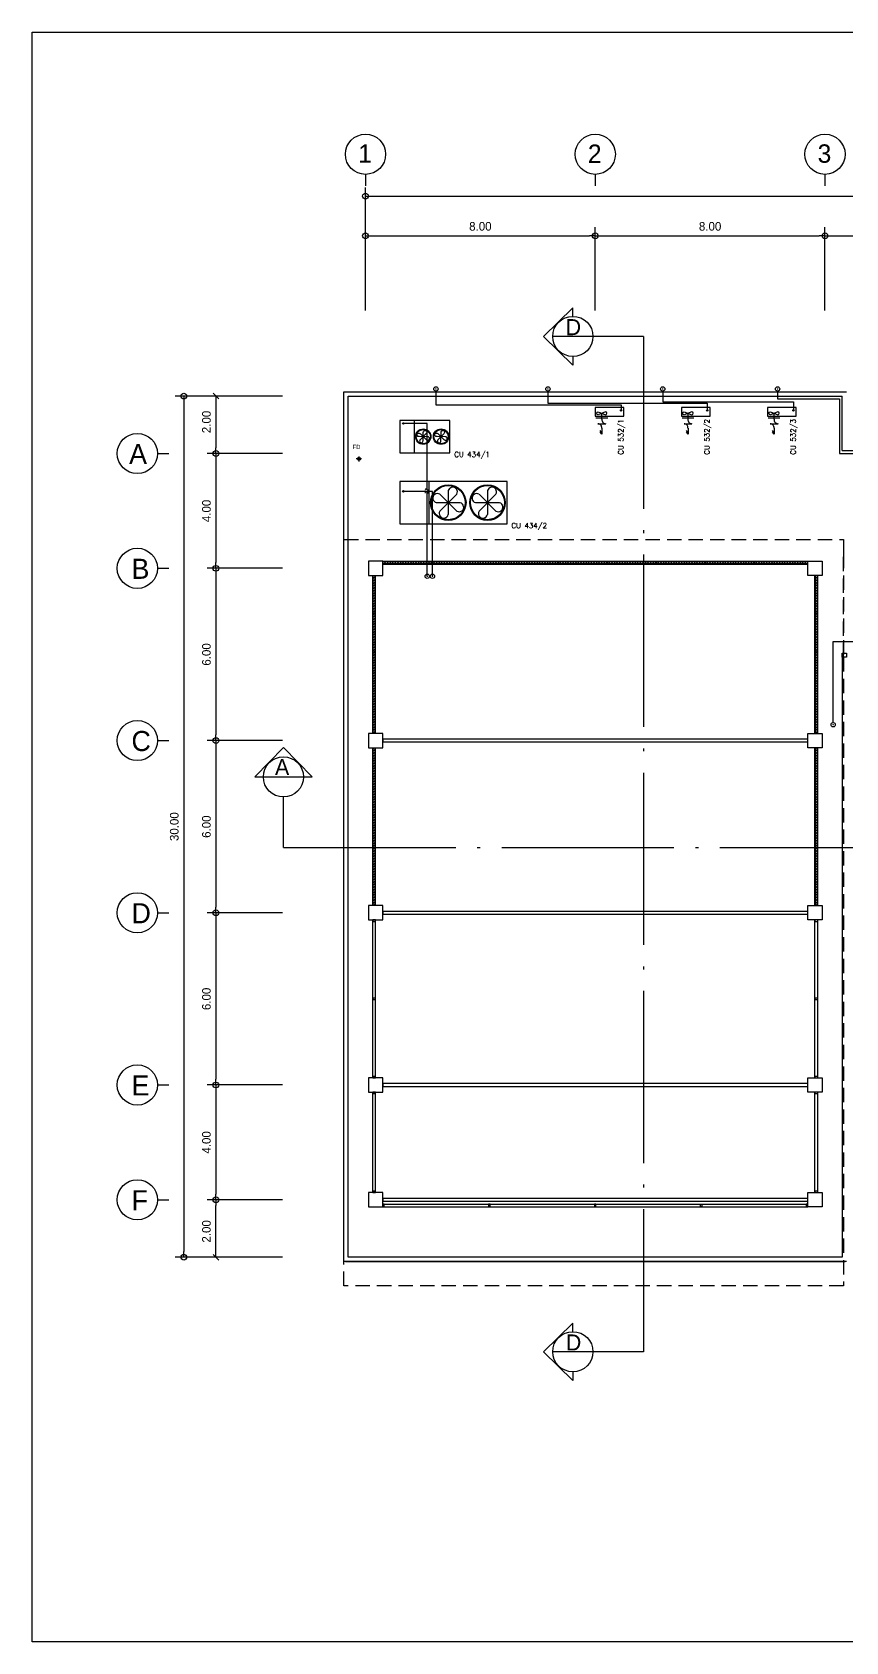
# Model space of a CAD drawing. Header units: millimetres. Extents: x -398 to 816, y -1 to 208.
# Drawn here: x 645.3 to 673.7, y 0 to 56.1 of the extents above; entities that cross this region are included whole.
import ezdxf
from ezdxf.enums import TextEntityAlignment as Align

# ---------------------------------------------------------------- set-up
doc = ezdxf.new("R2010")
doc.units = ezdxf.units.MM
doc.linetypes.add('ACAD_ISO04W100', pattern=[30, 24, -3, 0, -3])
doc.linetypes.add('DASHED', pattern=[0.75, 0.5, -0.25])
for name, color, linetype in [('AA_Column', 5, 'Continuous'), ('AA_Dim', 6, 'Continuous'), ('AA_Dim2', 6, 'Continuous'), ('AA_FD', 6, 'Continuous'), ('AA_Hatch', 8, 'Continuous'), ('AA_Roof', 6, 'Continuous'), ('AA_Wall', 1, 'Continuous'), ('AA_Window', 4, 'Continuous'), ('AC FCU', 221, 'Continuous'), ('AC LINE', 171, 'Continuous')]:
    doc.layers.add(name, color=color, linetype=linetype)
doc.styles.add('E140', font='vit-s.shx', dxfattribs={"height": 3.2})
doc.styles.add('Romand', font='romand.shx')
doc.styles.add('Romans', font='romans.shx')
doc.styles.get("Standard").update_dxf_attribs({"font": 'vit-s.shx'})
doc.styles.add('style2', font='vit-s.shx', dxfattribs={"height": 3.2})
doc.dimstyles.new('overall', dxfattribs={"dimtxt": 0.25, "dimasz": 0.15, "dimexe": 0.3, "dimexo": 0.3, "dimgap": 0.18, "dimtad": 1, "dimzin": 0, "dimdsep": 46, "dimtxsty": 'Standard', "dimblk": 'ORIGIN', "dimcen": 0.015, "dimclrd": 256, "dimclre": 256, "dimclrt": 2, "dimadec": 0, "dimazin": 0, "dimtfac": 1, "dimtofl": 0, "dimtmove": 0, "dimatfit": 3, "dimldrblk": 'OPEN90', "dimfxl": 0, "dimtolj": 1, "dimtzin": 0, "dimarcsym": 0})
pattern_1 = [(45, (-498.769, -475.90679), (-0.0449012806, 0.0449012806), [])]
pattern_2 = [(45, (-514.169, -475.90679), (-0.0449012806, 0.0449012806), [])]

# ---------------------------------------------------------------- blocks, each defined once
blk = doc.blocks.new('ACC1')
at = {"layer": 'AC FCU', "color": 8}
for p, q in [((-0.925, 0.27), (-0.852, 0.328)), ((-0.718, 0.27), (-0.925, 0.27)), ((-0.875, 0.27), (-0.802, 0.328)), ((-0.562, 0.407), (-0.562, 0.134)), ((-0.407, 0.27), (-0.2, 0.27)), ((-0.36, 0.474), (-0.36, 0.067))]:
    blk.add_line(p, q, dxfattribs=at)
at = {"layer": 'AC FCU'}
for p, q in [((0, 0.5), (-0.3, 0.5)), ((-0.3, 0.5), (-0.3, -0.5)), ((0, -0.5), (0, 0.5)), ((-0.3, -0.5), (0, -0.5))]:
    blk.add_line(p, q, dxfattribs=at)
blk.add_lwpolyline([(-0.25, 0.4, -1), (-0.15, 0.4), (-0.25, 0.141, 1), (-0.15, 0.141), (-0.25, 0.4)], format="xyb", dxfattribs=at)
blk.add_circle((-0.1, -0.4), 0.025, dxfattribs=at)
at = {"layer": 'AC FCU', "color": 8}
for centre, start, end in [((-0.703, 0.41), 263.9498, 358.5513), ((-0.422, 0.131), 83.9498, 178.5513)]:
    blk.add_arc(centre, 0.14, start, end, dxfattribs=at)
blk = doc.blocks.new('UP_point')
at = {"layer": 'AC LINE', "const_width": 0.025}
blk.add_lwpolyline([(-0.0125, 0, 1), (0.0125, 0, 1)], format="xyb", close=True, dxfattribs=at)
at = {"layer": 'AC LINE'}
blk.add_circle((0, 0), 0.075, dxfattribs=at)
blk = doc.blocks.new('_Origin')
at = {"layer": 'AA_Dim2', "color": 0, "lineweight": -2}
blk.add_line((0, 0), (-1, 0), dxfattribs=at)
blk.add_circle((0, 0), 0.5, dxfattribs=at)
blk = doc.blocks.new('*D195')
at = {"layer": 'AA_Dim', "color": 9, "lineweight": -2}
for p, q in [((653.751, 41.399), (651.438, 41.399)), ((651.738, 41.199), (651.738, 37.599)), ((654.051, 37.399), (651.438, 37.399))]:
    blk.add_line(p, q, dxfattribs=at)
at = {"layer": 'Defpoints', "color": 0}
for p in [(654.051, 41.399), (651.738, 37.399), (654.351, 37.399)]:
    blk.add_point(p, dxfattribs=at)
at = {"layer": 'AA_Dim', "color": 9, "lineweight": -2, "xscale": 0.2, "yscale": 0.2, "zscale": 0.2}
for p, rotation in [((651.738, 41.399), 90), ((651.738, 37.399), 270)]:
    blk.add_blockref('_Origin', p, dxfattribs=dict(at, rotation=rotation))
at = {"layer": 'AA_Dim', "color": 2, "insert": (651.408, 39.399), "char_height": 0.3, "attachment_point": 5, "rotation": 90}
blk.add_mtext('\\A1;4.00', dxfattribs=at)
blk = doc.blocks.new('_Open90')
at = {"layer": 'AA_Dim2', "color": 0, "lineweight": -2}
for p, q in [((0, 0), (-1, 0)), ((-0.5, 0.5), (0, 0)), ((0, 0), (-0.5, -0.5))]:
    blk.add_line(p, q, dxfattribs=at)
blk = doc.blocks.new('_Oblique')
at = {"color": 0, "linetype": 'ByBlock', "lineweight": -2}
blk.add_line((-0.5, -0.5), (0.5, 0.5), dxfattribs=at)
blk = doc.blocks.new('*D196')
at = {"layer": 'AA_Dim', "color": 9, "lineweight": -2}
for p, q in [((654.051, 43.399), (651.438, 43.399)), ((651.738, 43.399), (651.738, 41.599)), ((654.051, 41.399), (651.438, 41.399))]:
    blk.add_line(p, q, dxfattribs=at)
at = {"layer": 'Defpoints', "color": 0}
for p in [(654.351, 43.399), (651.738, 41.399), (654.351, 41.399)]:
    blk.add_point(p, dxfattribs=at)
at = {"layer": 'AA_Dim', "color": 9, "lineweight": -2, "xscale": 0.2, "yscale": 0.2, "zscale": 0.2}
for name, p, rotation in [('_Oblique', (651.738, 43.399), 90), ('_Origin', (651.738, 41.399), 270)]:
    blk.add_blockref(name, p, dxfattribs=dict(at, rotation=rotation))
at = {"layer": 'AA_Dim', "color": 2, "insert": (651.408, 42.499), "char_height": 0.3, "attachment_point": 5, "rotation": 90}
blk.add_mtext('\\A1;2.00', dxfattribs=at)
blk = doc.blocks.new('*D197')
at = {"layer": 'AA_Dim', "color": 9, "lineweight": -2}
for p, q in [((654.051, 37.399), (651.438, 37.399)), ((651.738, 37.199), (651.738, 31.599)), ((654.051, 31.399), (651.438, 31.399))]:
    blk.add_line(p, q, dxfattribs=at)
at = {"layer": 'Defpoints', "color": 0}
for p in [(654.351, 37.399), (651.738, 31.399), (654.351, 31.399)]:
    blk.add_point(p, dxfattribs=at)
at = {"layer": 'AA_Dim', "color": 9, "lineweight": -2, "xscale": 0.2, "yscale": 0.2, "zscale": 0.2}
for p, rotation in [((651.738, 37.399), 90), ((651.738, 31.399), 270)]:
    blk.add_blockref('_Origin', p, dxfattribs=dict(at, rotation=rotation))
at = {"layer": 'AA_Dim', "color": 2, "insert": (651.408, 34.399), "char_height": 0.3, "attachment_point": 5, "rotation": 90}
blk.add_mtext('\\A1;6.00', dxfattribs=at)
blk = doc.blocks.new('*D198')
at = {"layer": 'AA_Dim', "color": 9, "lineweight": -2}
for p, q in [((654.051, 19.399), (651.438, 19.399)), ((651.738, 19.199), (651.738, 15.599)), ((654.051, 15.399), (651.438, 15.399))]:
    blk.add_line(p, q, dxfattribs=at)
at = {"layer": 'Defpoints', "color": 0}
for p in [(654.351, 19.399), (651.738, 15.399), (654.351, 15.399)]:
    blk.add_point(p, dxfattribs=at)
at = {"layer": 'AA_Dim', "color": 9, "lineweight": -2, "xscale": 0.2, "yscale": 0.2, "zscale": 0.2}
for p, rotation in [((651.738, 19.399), 90), ((651.738, 15.399), 270)]:
    blk.add_blockref('_Origin', p, dxfattribs=dict(at, rotation=rotation))
at = {"layer": 'AA_Dim', "color": 2, "insert": (651.408, 17.399), "char_height": 0.3, "attachment_point": 5, "rotation": 90}
blk.add_mtext('\\A1;4.00', dxfattribs=at)
blk = doc.blocks.new('*D199')
at = {"layer": 'AA_Dim', "color": 9, "lineweight": -2}
for p, q in [((654.051, 25.399), (651.438, 25.399)), ((651.738, 25.199), (651.738, 19.599)), ((654.051, 19.399), (651.438, 19.399))]:
    blk.add_line(p, q, dxfattribs=at)
at = {"layer": 'Defpoints', "color": 0}
for p in [(654.351, 25.399), (651.738, 19.399), (654.351, 19.399)]:
    blk.add_point(p, dxfattribs=at)
at = {"layer": 'AA_Dim', "color": 9, "lineweight": -2, "xscale": 0.2, "yscale": 0.2, "zscale": 0.2}
for p, rotation in [((651.738, 25.399), 90), ((651.738, 19.399), 270)]:
    blk.add_blockref('_Origin', p, dxfattribs=dict(at, rotation=rotation))
at = {"layer": 'AA_Dim', "color": 2, "insert": (651.408, 22.399), "char_height": 0.3, "attachment_point": 5, "rotation": 90}
blk.add_mtext('\\A1;6.00', dxfattribs=at)
blk = doc.blocks.new('*D200')
at = {"layer": 'AA_Dim', "color": 9, "lineweight": -2}
for p, q in [((654.051, 15.399), (651.438, 15.399)), ((651.738, 13.399), (651.738, 15.199)), ((654.051, 13.399), (651.438, 13.399))]:
    blk.add_line(p, q, dxfattribs=at)
at = {"layer": 'Defpoints', "color": 0}
for p in [(651.738, 15.399), (654.351, 15.399), (654.351, 13.399)]:
    blk.add_point(p, dxfattribs=at)
at = {"layer": 'AA_Dim', "color": 9, "lineweight": -2, "xscale": 0.2, "yscale": 0.2, "zscale": 0.2}
for name, p, rotation in [('_Origin', (651.738, 15.399), 90), ('_Oblique', (651.738, 13.399), 270)]:
    blk.add_blockref(name, p, dxfattribs=dict(at, rotation=rotation))
at = {"layer": 'AA_Dim', "color": 2, "insert": (651.408, 14.299), "char_height": 0.3, "attachment_point": 5, "rotation": 90}
blk.add_mtext('\\A1;2.00', dxfattribs=at)
blk = doc.blocks.new('*D201')
at = {"layer": 'AA_Dim', "color": 9, "lineweight": -2}
for p, q in [((654.051, 31.399), (651.438, 31.399)), ((651.738, 31.199), (651.738, 25.599)), ((654.051, 25.399), (651.438, 25.399))]:
    blk.add_line(p, q, dxfattribs=at)
at = {"layer": 'Defpoints', "color": 0}
for p in [(654.351, 31.399), (651.738, 25.399), (654.351, 25.399)]:
    blk.add_point(p, dxfattribs=at)
at = {"layer": 'AA_Dim', "color": 9, "lineweight": -2, "xscale": 0.2, "yscale": 0.2, "zscale": 0.2}
for p, rotation in [((651.738, 31.399), 90), ((651.738, 25.399), 270)]:
    blk.add_blockref('_Origin', p, dxfattribs=dict(at, rotation=rotation))
at = {"layer": 'AA_Dim', "color": 2, "insert": (651.408, 28.399), "char_height": 0.3, "attachment_point": 5, "rotation": 90}
blk.add_mtext('\\A1;6.00', dxfattribs=at)
blk = doc.blocks.new('*D202')
at = {"layer": 'AA_Dim', "color": 9, "lineweight": -2}
for p, q in [((654.051, 43.399), (650.319, 43.399)), ((650.619, 43.199), (650.619, 13.599)), ((654.051, 13.399), (650.319, 13.399))]:
    blk.add_line(p, q, dxfattribs=at)
at = {"layer": 'Defpoints', "color": 0}
for p in [(654.351, 43.399), (650.619, 13.399), (654.351, 13.399)]:
    blk.add_point(p, dxfattribs=at)
at = {"layer": 'AA_Dim', "color": 9, "lineweight": -2, "xscale": 0.2, "yscale": 0.2, "zscale": 0.2}
for p, rotation in [((650.619, 43.399), 90), ((650.619, 13.399), 270)]:
    blk.add_blockref('_Origin', p, dxfattribs=dict(at, rotation=rotation))
at = {"layer": 'AA_Dim', "color": 2, "insert": (650.289, 28.399), "char_height": 0.3, "attachment_point": 5, "rotation": 90}
blk.add_mtext('\\A1;30.00', dxfattribs=at)
blk = doc.blocks.new('GRD-2')
at = {"layer": 'AA_Dim', "color": 1}
blk.add_line((0, -10.99), (0, -12.98), dxfattribs=at)
blk.add_circle((0, -7.49), 3.5, dxfattribs=at)
at = {"layer": 'AA_Dim', "color": 3, "style": 'E140'}
blk.add_attdef('GRID', text='', height=3.2, dxfattribs=at).set_placement((-0.09, -7.37), align=Align.MIDDLE)
blk = doc.blocks.new('*D203')
at = {"layer": 'AA_Dim', "color": 9, "lineweight": -2}
for p, q in [((656.947, 49.282), (656.947, 50.667)), ((716.947, 49.282), (716.947, 50.667)), ((657.147, 50.367), (716.747, 50.367))]:
    blk.add_line(p, q, dxfattribs=at)
at = {"layer": 'Defpoints', "color": 0}
for p in [(716.947, 50.367), (656.947, 48.982), (716.947, 48.982)]:
    blk.add_point(p, dxfattribs=at)
at = {"layer": 'AA_Dim', "color": 9, "lineweight": -2, "xscale": 0.2, "yscale": 0.2, "zscale": 0.2, "rotation": 180}
blk.add_blockref('_Origin', (656.947, 50.367), dxfattribs=at)
at = {"layer": 'AA_Dim', "color": 9, "lineweight": -2, "xscale": 0.2, "yscale": 0.2, "zscale": 0.2}
blk.add_blockref('_Origin', (716.947, 50.367), dxfattribs=at)
at = {"layer": 'AA_Dim', "color": 2, "insert": (686.947, 50.697), "char_height": 0.3, "attachment_point": 5}
blk.add_mtext('\\A1;60.00', dxfattribs=at)
blk = doc.blocks.new('*D206')
at = {"layer": 'AA_Dim', "color": 9, "lineweight": -2}
for p, q in [((656.947, 46.38), (656.947, 49.282)), ((657.147, 48.982), (664.747, 48.982)), ((664.947, 46.38), (664.947, 49.282))]:
    blk.add_line(p, q, dxfattribs=at)
at = {"layer": 'Defpoints', "color": 0}
for p in [(664.947, 48.982), (656.947, 46.08), (664.947, 46.08)]:
    blk.add_point(p, dxfattribs=at)
at = {"layer": 'AA_Dim', "color": 9, "lineweight": -2, "xscale": 0.2, "yscale": 0.2, "zscale": 0.2, "rotation": 180}
blk.add_blockref('_Origin', (656.947, 48.982), dxfattribs=at)
at = {"layer": 'AA_Dim', "color": 9, "lineweight": -2, "xscale": 0.2, "yscale": 0.2, "zscale": 0.2}
blk.add_blockref('_Origin', (664.947, 48.982), dxfattribs=at)
at = {"layer": 'AA_Dim', "color": 2, "insert": (660.947, 49.312), "char_height": 0.3, "attachment_point": 5}
blk.add_mtext('\\A1;8.00', dxfattribs=at)
blk = doc.blocks.new('*D208')
at = {"layer": 'AA_Dim', "color": 9, "lineweight": -2}
for p, q in [((672.947, 46.38), (672.947, 49.282)), ((673.147, 48.982), (678.747, 48.982)), ((678.947, 46.38), (678.947, 49.282))]:
    blk.add_line(p, q, dxfattribs=at)
at = {"layer": 'Defpoints', "color": 0}
for p in [(678.947, 48.982), (672.947, 46.08), (678.947, 46.08)]:
    blk.add_point(p, dxfattribs=at)
at = {"layer": 'AA_Dim', "color": 9, "lineweight": -2, "xscale": 0.2, "yscale": 0.2, "zscale": 0.2, "rotation": 180}
blk.add_blockref('_Origin', (672.947, 48.982), dxfattribs=at)
at = {"layer": 'AA_Dim', "color": 9, "lineweight": -2, "xscale": 0.2, "yscale": 0.2, "zscale": 0.2}
blk.add_blockref('_Origin', (678.947, 48.982), dxfattribs=at)
at = {"layer": 'AA_Dim', "color": 2, "insert": (675.947, 49.312), "char_height": 0.3, "attachment_point": 5}
blk.add_mtext('\\A1;6.00', dxfattribs=at)
blk = doc.blocks.new('*D209')
at = {"layer": 'AA_Dim', "color": 9, "lineweight": -2}
for p, q in [((664.947, 46.38), (664.947, 49.282)), ((665.147, 48.982), (672.747, 48.982)), ((672.947, 46.38), (672.947, 49.282))]:
    blk.add_line(p, q, dxfattribs=at)
at = {"layer": 'Defpoints', "color": 0}
for p in [(672.947, 48.982), (664.947, 46.08), (672.947, 46.08)]:
    blk.add_point(p, dxfattribs=at)
at = {"layer": 'AA_Dim', "color": 9, "lineweight": -2, "xscale": 0.2, "yscale": 0.2, "zscale": 0.2, "rotation": 180}
blk.add_blockref('_Origin', (664.947, 48.982), dxfattribs=at)
at = {"layer": 'AA_Dim', "color": 9, "lineweight": -2, "xscale": 0.2, "yscale": 0.2, "zscale": 0.2}
blk.add_blockref('_Origin', (672.947, 48.982), dxfattribs=at)
at = {"layer": 'AA_Dim', "color": 2, "insert": (668.947, 49.312), "char_height": 0.3, "attachment_point": 5}
blk.add_mtext('\\A1;8.00', dxfattribs=at)

msp = doc.modelspace()

# ---------------------------------------------------------------- hatches: boundary and pattern name
at = {"layer": 'AA_Hatch'}
h = msp.add_hatch(dxfattribs=at)
h.set_pattern_fill('ANSI31', color=9, scale=0.02, style=0)
h.set_pattern_definition(pattern_1)
h.paths.add_polyline_path([(664.947, 37.634), (657.547, 37.634), (657.547, 37.564), (664.947, 37.564)])
h.paths.add_polyline_path([(666.629, 37.634), (664.947, 37.634), (664.947, 37.564), (666.629, 37.564)])
h.paths.add_polyline_path([(672.347, 37.634), (666.629, 37.634), (666.629, 37.564), (672.347, 37.564)])
h = msp.add_hatch(dxfattribs=at)
h.set_pattern_fill('ANSI31', color=9, scale=0.02, style=0)
h.set_pattern_definition(pattern_2)
h.paths.add_polyline_path([(657.282, 37.149), (657.212, 37.149), (657.212, 31.649), (657.282, 31.649)])
h = msp.add_hatch(dxfattribs=at)
h.set_pattern_fill('ANSI31', color=9, scale=0.02, style=0)
h.set_pattern_definition(pattern_1)
h.paths.add_polyline_path([(672.682, 37.149), (672.612, 37.149), (672.612, 31.649), (672.682, 31.649)])
h = msp.add_hatch(dxfattribs=at)
h.set_pattern_fill('ANSI31', color=9, scale=0.02, style=0)
h.set_pattern_definition(pattern_2)
h.paths.add_polyline_path([(657.282, 31.149), (657.212, 31.149), (657.212, 27.673), (657.282, 27.673)])
h.paths.add_polyline_path([(657.282, 27.673), (657.212, 27.673), (657.212, 25.649), (657.282, 25.649)])
h = msp.add_hatch(dxfattribs=at)
h.set_pattern_fill('ANSI31', color=9, scale=0.02, style=0)
h.set_pattern_definition(pattern_1)
h.paths.add_polyline_path([(672.682, 31.149), (672.612, 31.149), (672.612, 27.673), (672.682, 27.673)])
h.paths.add_polyline_path([(672.682, 27.673), (672.612, 27.673), (672.612, 25.649), (672.682, 25.649)])

# ---------------------------------------------------------------- linework, layer by layer
at = {"layer": 'AA_Column', "color": 9}
for points in [[(657.047, 37.149), (657.547, 37.149), (657.547, 37.649), (657.047, 37.649)], [(672.847, 37.149), (672.347, 37.149), (672.347, 37.649), (672.847, 37.649)], [(657.047, 31.149), (657.547, 31.149), (657.547, 31.649), (657.047, 31.649)], [(672.847, 31.149), (672.347, 31.149), (672.347, 31.649), (672.847, 31.649)], [(657.047, 25.149), (657.547, 25.149), (657.547, 25.649), (657.047, 25.649)], [(672.847, 25.149), (672.347, 25.149), (672.347, 25.649), (672.847, 25.649)], [(657.047, 19.149), (657.547, 19.149), (657.547, 19.649), (657.047, 19.649)], [(672.847, 19.149), (672.347, 19.149), (672.347, 19.649), (672.847, 19.649)], [(657.047, 15.149), (657.547, 15.149), (657.547, 15.649), (657.047, 15.649)], [(672.847, 15.149), (672.347, 15.149), (672.347, 15.649), (672.847, 15.649)]]:
    msp.add_lwpolyline(points, close=True, dxfattribs=at)
at = {"layer": 'AA_Dim', "color": 1}
for points in [[(649.702, 41.399), (650.1, 41.399)], [(649.702, 37.399), (650.1, 37.399)], [(649.702, 31.399), (650.1, 31.399)], [(649.702, 25.399), (650.1, 25.399)], [(649.702, 19.399), (650.1, 19.399)], [(649.702, 15.399), (650.1, 15.399)]]:
    msp.add_lwpolyline(points, dxfattribs=at)
for centre in [(649.002, 41.399), (649.002, 37.399), (649.002, 31.399), (649.002, 25.399), (649.002, 19.399), (649.002, 15.399)]:
    msp.add_circle(centre, 0.7, dxfattribs=at)
at = {"layer": 'AA_FD', "color": 6}
for p, q in [((656.805, 41.209), (656.627, 41.209)), ((656.718, 41.295), (656.718, 41.117)), ((656.718, 41.209), (656.718, 41.27)), ((656.718, 41.209), (656.78, 41.209))]:
    msp.add_line(p, q, dxfattribs=at)
msp.add_circle((656.718, 41.209), 0.05, dxfattribs=at)
at = {"layer": 'AA_Roof', "color": 9, "linetype": 'DASHED'}
msp.add_lwpolyline([(673.597, 34.299), (673.597, 34.299), (673.597, 12.399), (656.197, 12.399), (656.197, 38.399), (673.597, 38.399), (673.597, 37.899), (673.597, 37.899), (673.597, 34.299), (673.597, 37.899)], dxfattribs=at)
at = {"layer": 'AA_Wall', "color": 9}
for p, q in [((656.197, 31.349), (656.197, 43.549)), ((656.197, 43.549), (673.697, 43.549)), ((656.347, 31.349), (656.347, 43.399)), ((656.347, 43.399), (673.547, 43.399)), ((656.347, 43.399), (673.547, 43.399)), ((673.547, 41.499), (673.547, 43.399)), ((673.547, 41.499), (678.847, 41.499)), ((657.547, 37.649), (672.347, 37.649)), ((657.547, 37.634), (672.347, 37.634)), ((657.197, 31.649), (657.197, 37.149)), ((657.212, 31.649), (657.212, 37.149)), ((657.282, 31.649), (657.282, 37.149)), ((657.297, 31.649), (657.297, 37.149)), ((657.547, 37.564), (672.347, 37.564)), ((657.547, 37.549), (672.347, 37.549)), ((672.597, 31.649), (672.597, 37.149)), ((672.612, 31.649), (672.612, 37.149)), ((672.682, 31.649), (672.682, 37.149)), ((672.697, 31.649), (672.697, 37.149)), ((673.547, 34.449), (673.547, 13.399)), ((656.197, 13.249), (656.197, 31.349)), ((656.347, 13.399), (656.347, 31.349)), ((657.197, 25.649), (657.197, 31.149)), ((657.212, 25.649), (657.212, 31.149)), ((657.282, 25.649), (657.282, 31.149)), ((657.297, 25.649), (657.297, 31.149)), ((672.597, 25.649), (672.597, 31.149)), ((672.612, 25.649), (672.612, 31.149)), ((672.682, 25.649), (672.682, 31.149)), ((672.697, 25.649), (672.697, 31.149)), ((657.197, 19.649), (657.197, 25.149)), ((657.297, 19.649), (657.297, 25.149)), ((672.597, 19.649), (672.597, 25.149)), ((672.697, 19.649), (672.697, 25.149)), ((657.197, 15.649), (657.197, 19.149)), ((657.297, 15.649), (657.297, 19.149)), ((672.597, 15.649), (672.597, 19.149)), ((672.697, 15.649), (672.697, 19.149)), ((657.547, 15.249), (672.347, 15.249)), ((657.547, 15.149), (672.347, 15.149)), ((673.697, 13.249), (656.197, 13.249)), ((656.247, 13.249), (673.647, 13.249)), ((673.547, 13.399), (656.347, 13.399))]:
    msp.add_line(p, q, dxfattribs=at)
msp.add_lwpolyline([(673.547, 34.449), (673.697, 34.449), (673.697, 34.299), (673.547, 34.299)], close=True, dxfattribs=at)
for points in [[(657.547, 31.449), (657.547, 31.349), (672.347, 31.349)], [(672.347, 31.449), (657.547, 31.449)], [(657.547, 25.449), (657.547, 25.349), (672.347, 25.349), (672.347, 25.449), (657.547, 25.449)], [(657.547, 19.449), (657.547, 19.349), (672.347, 19.349)], [(672.347, 19.449), (657.547, 19.449)], [(657.547, 15.449), (657.547, 15.349), (672.347, 15.349), (672.347, 15.449), (657.547, 15.449)]]:
    msp.add_lwpolyline(points, dxfattribs=at)
at = {"layer": 'AA_Window', "color": 9}
for points in [[(657.197, 25.099), (657.297, 25.099), (657.297, 25.149), (657.197, 25.149)], [(672.597, 25.099), (672.697, 25.099), (672.697, 25.149), (672.597, 25.149)], [(657.197, 22.374), (657.297, 22.374), (657.297, 22.424), (657.197, 22.424)], [(672.597, 22.374), (672.697, 22.374), (672.697, 22.424), (672.597, 22.424)], [(657.197, 19.649), (657.297, 19.649), (657.297, 19.699), (657.197, 19.699)], [(672.597, 19.649), (672.697, 19.649), (672.697, 19.699), (672.597, 19.699)], [(657.197, 19.099), (657.297, 19.099), (657.297, 19.149), (657.197, 19.149)], [(672.597, 19.099), (672.697, 19.099), (672.697, 19.149), (672.597, 19.149)], [(657.197, 15.649), (657.297, 15.649), (657.297, 15.699), (657.197, 15.699)], [(657.597, 15.149), (657.597, 15.249), (657.547, 15.249), (657.547, 15.149)], [(661.234, 15.149), (661.284, 15.149), (661.284, 15.249), (661.234, 15.249)], [(664.922, 15.149), (664.972, 15.149), (664.972, 15.249), (664.922, 15.249)], [(668.659, 15.149), (668.609, 15.149), (668.609, 15.249), (668.659, 15.249)], [(672.297, 15.149), (672.347, 15.149), (672.347, 15.249), (672.297, 15.249)], [(672.597, 15.649), (672.697, 15.649), (672.697, 15.699), (672.597, 15.699)]]:
    msp.add_lwpolyline(points, close=True, dxfattribs=at)
at = {"layer": 'AC FCU', "color": 5}
for p, q in [((663.149, 45.477), (664.167, 46.477)), ((664.167, 46.177), (664.167, 46.477)), ((663.149, 45.477), (664.167, 44.477)), ((666.629, 45.477), (663.467, 45.477)), ((664.167, 44.777), (664.167, 44.477)), ((654.089, 31.152), (653.089, 30.134)), ((654.089, 31.152), (655.089, 30.134)), ((653.089, 30.134), (655.089, 30.134)), ((654.089, 27.673), (654.089, 29.434)), ((663.149, 10.104), (664.167, 11.104)), ((664.167, 10.804), (664.167, 11.104)), ((663.149, 10.104), (664.167, 9.104)), ((666.629, 10.104), (663.467, 10.104)), ((664.167, 9.404), (664.167, 9.104))]:
    msp.add_line(p, q, dxfattribs=at)
at = {"layer": 'AC FCU', "color": 5, "linetype": 'ACAD_ISO04W100', "ltscale": 0.25}
for p, q in [((666.629, 45.477), (666.629, 10.104)), ((654.089, 27.673), (718.249, 27.673))]:
    msp.add_line(p, q, dxfattribs=at)
at = {"layer": 'AC FCU'}
for p, q in [((658.147, 42.547), (658.147, 41.427)), ((659.887, 42.547), (658.147, 42.547)), ((658.647, 42.547), (658.647, 41.427)), ((659.887, 41.427), (659.887, 42.547)), ((658.147, 41.427), (659.887, 41.427)), ((658.147, 40.427), (658.147, 38.947)), ((661.877, 40.427), (658.147, 40.427)), ((659.147, 40.427), (659.147, 38.947)), ((661.877, 38.947), (661.877, 40.427)), ((659.534, 39.983), (660.125, 39.391)), ((660.125, 39.983), (659.534, 39.391)), ((659.829, 40.106), (659.829, 39.269)), ((660.899, 39.983), (661.49, 39.391)), ((661.49, 39.983), (660.899, 39.391)), ((661.194, 40.106), (661.194, 39.269)), ((659.411, 39.687), (660.248, 39.687)), ((660.776, 39.687), (661.613, 39.687)), ((658.147, 38.947), (661.877, 38.947))]:
    msp.add_line(p, q, dxfattribs=at)
at = {"layer": 'AC FCU', "color": 8}
msp.add_lwpolyline([(645.34, 56.078), (722.781, 56.078), (722.781, 0), (645.34, 0)], close=True, dxfattribs=at)
at = {"layer": 'AC FCU'}
for points in [[(658.818, 41.991, -1.976845), (658.856, 42.083), (659.058, 41.891, 1.976845), (659.096, 41.984), (658.818, 41.991)], [(658.96, 42.126, -1.976845), (659.053, 42.088), (658.861, 41.887, 1.976845), (658.953, 41.848), (658.96, 42.126)], [(659.438, 41.991, -1.976845), (659.476, 42.083), (659.678, 41.891, 1.976845), (659.716, 41.984), (659.438, 41.991)], [(659.58, 42.126, -1.976845), (659.673, 42.088), (659.481, 41.887, 1.976845), (659.573, 41.848), (659.58, 42.126)]]:
    msp.add_lwpolyline(points, format="xyb", dxfattribs=at)
at = {"layer": 'AC FCU', "color": 5}
for centre in [(664.167, 45.477), (654.089, 30.134), (664.167, 10.104)]:
    msp.add_circle(centre, 0.7, dxfattribs=at)
at = {"layer": 'AC FCU'}
for centre, radius in [((658.265, 42.447), 0.025), ((658.957, 41.987), 0.268), ((658.957, 41.987), 0.248), ((659.577, 41.987), 0.268), ((659.577, 41.987), 0.248), ((658.265, 40.08), 0.025), ((659.829, 39.687), 0.618), ((659.829, 39.687), 0.593), ((661.194, 39.687), 0.618), ((661.194, 39.687), 0.593)]:
    msp.add_circle(centre, radius, dxfattribs=at)
for centre, start, end in [((659.453, 39.843), 60.236, 254.764), ((659.985, 40.063), 330.236, 164.764), ((660.818, 39.843), 60.236, 254.764), ((661.35, 40.063), 330.236, 164.764), ((659.674, 39.311), 150.236, 344.764), ((660.205, 39.531), 240.236, 74.764), ((661.039, 39.311), 150.236, 344.764), ((661.57, 39.531), 240.236, 74.764)]:
    msp.add_arc(centre, 0.161, start, end, dxfattribs=at)
at = {"layer": 'AC LINE'}
for p, q in [((659.397, 43.574), (659.397, 43.099)), ((663.297, 43.574), (663.297, 43.149)), ((667.297, 43.574), (667.297, 43.199)), ((667.297, 43.199), (671.847, 43.199)), ((671.297, 43.574), (671.297, 43.299)), ((671.297, 43.299), (673.447, 43.299)), ((671.847, 43.199), (671.847, 42.899)), ((673.447, 43.299), (673.447, 41.399)), ((659.397, 43.099), (665.847, 43.099)), ((663.297, 43.149), (668.847, 43.149)), ((665.847, 43.099), (665.847, 42.899)), ((668.847, 43.149), (668.847, 42.899)), ((659.095, 42.447), (658.265, 42.447)), ((659.095, 40.138), (659.095, 42.447)), ((673.447, 41.399), (674.947, 41.399)), ((659.279, 40.08), (658.265, 40.08)), ((659.095, 37.124), (659.095, 40.031)), ((659.279, 37.124), (659.279, 40.08)), ((673.232, 32.024), (673.232, 34.849)), ((673.232, 34.849), (674.147, 34.849))]:
    msp.add_line(p, q, dxfattribs=at)

# ---------------------------------------------------------------- block references
at = {"layer": 'AA_FD', "xscale": 0.2000000000000455, "yscale": 0.2000000000000455, "zscale": 0.2}
for p, values in [((656.947, 53.323), {'GRID': '1'}), ((664.947, 53.323), {'GRID': '2'}), ((672.947, 53.323), {'GRID': '3'})]:
    msp.add_blockref('GRD-2', p, dxfattribs=at).add_auto_attribs(values)
at = {"layer": 'AC FCU', "rotation": 90}
for p in [(665.447, 42.999), (668.447, 42.999), (671.447, 42.999)]:
    msp.add_blockref('ACC1', p, dxfattribs=at)
at = {"layer": 'AC LINE'}
for p in [(659.397, 43.649), (663.297, 43.649), (667.297, 43.649), (671.297, 43.649), (659.095, 37.124), (659.279, 37.124), (673.232, 31.949)]:
    msp.add_blockref('UP_point', p, dxfattribs=at)

# ---------------------------------------------------------------- texts
at = {"layer": 'AA_Dim', "color": 3, "style": 'style2'}
for s, p in [('A', (648.714, 41.033)), ('B', (648.797, 37.033)), ('C', (648.797, 31.033)), ('D', (648.797, 25.033)), ('E', (648.797, 19.033)), ('F', (648.797, 15.033))]:
    msp.add_text(s, height=0.7, dxfattribs=at).set_placement(p)
at = {"layer": 'AA_FD', "color": 2, "style": 'style2'}
msp.add_text('FD', height=0.15, dxfattribs=at).set_placement((656.494, 41.554))
at = {"layer": 'AC FCU'}
for s, height, style, p in [('D', 0.56, 'style2', (663.913, 45.522)), ('CU 434/1', 0.18, 'Romans', (660.037, 41.277)), ('CU 434/2', 0.18, 'Romans', (662.027, 38.797)), ('A', 0.56, 'style2', (653.793, 30.194)), ('D', 0.56, 'style2', (663.92, 10.149))]:
    msp.add_text(s, height=height, dxfattribs=dict(at, style=style)).set_placement(p)
at = {"layer": 'AC FCU', "style": 'Romans'}
for s, p in [('CU 532/1', (665.927, 42.599)), ('CU 532/2', (668.927, 42.599)), ('CU 532/3', (671.927, 42.599))]:
    msp.add_text(s, height=0.18, rotation=90, dxfattribs=at).set_placement(p, align=Align.RIGHT)
at = {"layer": 'AC LINE', "style": 'Romand'}
for p in [(659.099, 40.131), (659.099, 40.031)]:
    msp.add_text('~', height=0.18, rotation=180, dxfattribs=at).set_placement(p, align=Align.MIDDLE)

# ---------------------------------------------------------------- dimensions: what is measured, and where the dimension line sits
at = {"layer": 'AA_Dim'}
for base, p1, p2, picture, middle in [((716.947, 50.367), (656.947, 48.982), (716.947, 48.982), '*D203', (686.947, 50.697)), ((664.947, 48.982), (656.947, 46.08), (664.947, 46.08), '*D206', (660.947, 49.312)), ((672.947, 48.982), (664.947, 46.08), (672.947, 46.08), '*D209', (668.947, 49.312)), ((678.947, 48.982), (672.947, 46.08), (678.947, 46.08), '*D208', (675.947, 49.312))]:
    dim = msp.add_linear_dim(base=base, p1=p1, p2=p2, dimstyle='overall', override={"dimtxt": 0.3, "dimasz": 0.2, "dimclrd": 9, "dimclre": 9}, dxfattribs=at)
    dim.commit()
    dim.dimension.update_dxf_attribs({"geometry": picture, "text_midpoint": middle})
for base, p1, p2, angle, override, picture, middle in [((650.619, 13.399), (654.351, 43.399), (654.351, 13.399), 90, {"dimtxt": 0.3, "dimasz": 0.2, "dimclrd": 9, "dimclre": 9}, '*D202', (650.289, 28.399)), ((651.738, 41.399), (654.351, 43.399), (654.351, 41.399), 90, {"dimtxt": 0.3, "dimasz": 0.2, "dimblk1": 'Oblique', "dimblk2": 'Origin', "dimsah": 1, "dimclrd": 9, "dimclre": 9}, '*D196', (651.408, 42.499)), ((651.738, 37.399), (654.051, 41.399), (654.351, 37.399), 90, {"dimtxt": 0.3, "dimasz": 0.2, "dimclrd": 9, "dimclre": 9}, '*D195', (651.408, 39.399)), ((651.738, 31.399), (654.351, 37.399), (654.351, 31.399), 90, {"dimtxt": 0.3, "dimasz": 0.2, "dimclrd": 9, "dimclre": 9}, '*D197', (651.408, 34.399)), ((651.738, 25.399), (654.351, 31.399), (654.351, 25.399), 90, {"dimtxt": 0.3, "dimasz": 0.2, "dimclrd": 9, "dimclre": 9}, '*D201', (651.408, 28.399)), ((651.738, 19.399), (654.351, 25.399), (654.351, 19.399), 90, {"dimtxt": 0.3, "dimasz": 0.2, "dimclrd": 9, "dimclre": 9}, '*D199', (651.408, 22.399)), ((651.738, 15.399), (654.351, 19.399), (654.351, 15.399), 90, {"dimtxt": 0.3, "dimasz": 0.2, "dimclrd": 9, "dimclre": 9}, '*D198', (651.408, 17.399)), ((651.738, 15.399), (654.351, 13.399), (654.351, 15.399), 270, {"dimtxt": 0.3, "dimasz": 0.2, "dimblk1": 'Oblique', "dimblk2": 'Origin', "dimsah": 1, "dimclrd": 9, "dimclre": 9}, '*D200', (651.408, 14.299))]:
    dim = msp.add_linear_dim(base=base, p1=p1, p2=p2, angle=angle, dimstyle='overall', override=override, dxfattribs=at)
    dim.commit()
    dim.dimension.update_dxf_attribs({"geometry": picture, "text_midpoint": middle})

doc.saveas('drawing.dxf')
